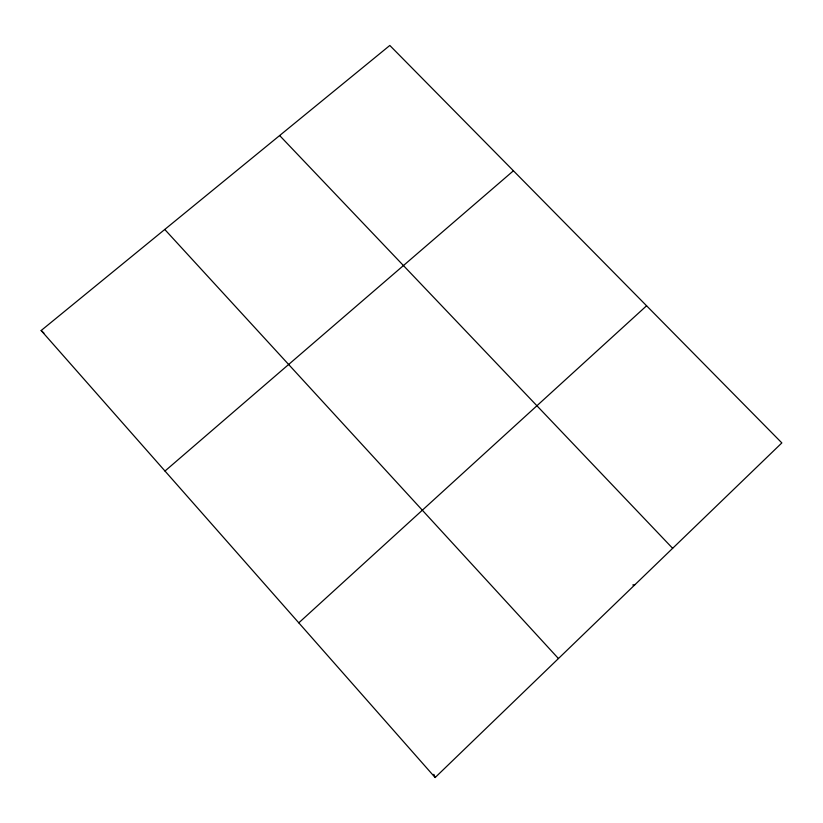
<?xml version="1.0" encoding="UTF-8"?>
<svg xmlns="http://www.w3.org/2000/svg" width="823" height="823" viewBox="0 0 823 823"><rect width="100%" height="100%" fill="white"/><g stroke="black" fill="none" stroke-linecap="round" stroke-linejoin="round"><path stroke-width="1.23" d="M435.141 777.54L781.85 442.918L389.814 45.46L41.15 330.527L435.141 777.54L433.855 774.34M298.79 622.836L646.58 305.786M164.991 471.034L513.429 170.783M632.774 584.988L635.15 584.505M41.15 330.527L43.928 333.058M279.645 135.538L672.648 548.313M164.765 229.463L558.436 658.544"/></g></svg>
